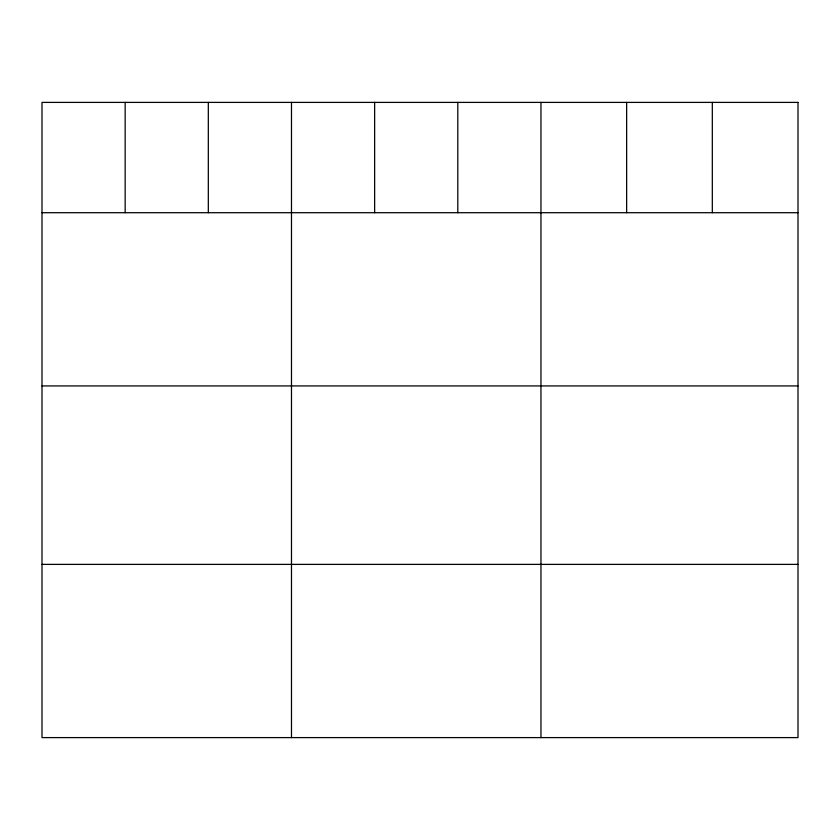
<?xml version="1.0" encoding="UTF-8"?>
<svg xmlns="http://www.w3.org/2000/svg" width="840" height="840" viewBox="0 0 840 840"><rect width="100%" height="100%" fill="white"/><g stroke="black" fill="none" stroke-linecap="round" stroke-linejoin="round"><path stroke-width="1.26" d="M42 212.709L798 212.709M42 385.928L798 385.928M42 564.385L798 564.385M712.32 102.396L712.32 212.709M626.64 102.396L626.64 212.709M540.96 102.396L540.96 737.604M457.8 102.396L457.8 212.709M374.64 102.396L374.64 212.709M291.48 102.396L291.48 737.604M208.32 102.396L208.32 212.709M125.16 102.396L125.16 212.709M798 102.396L42 102.396L42 737.604L798 737.604L798 102.396"/></g></svg>
